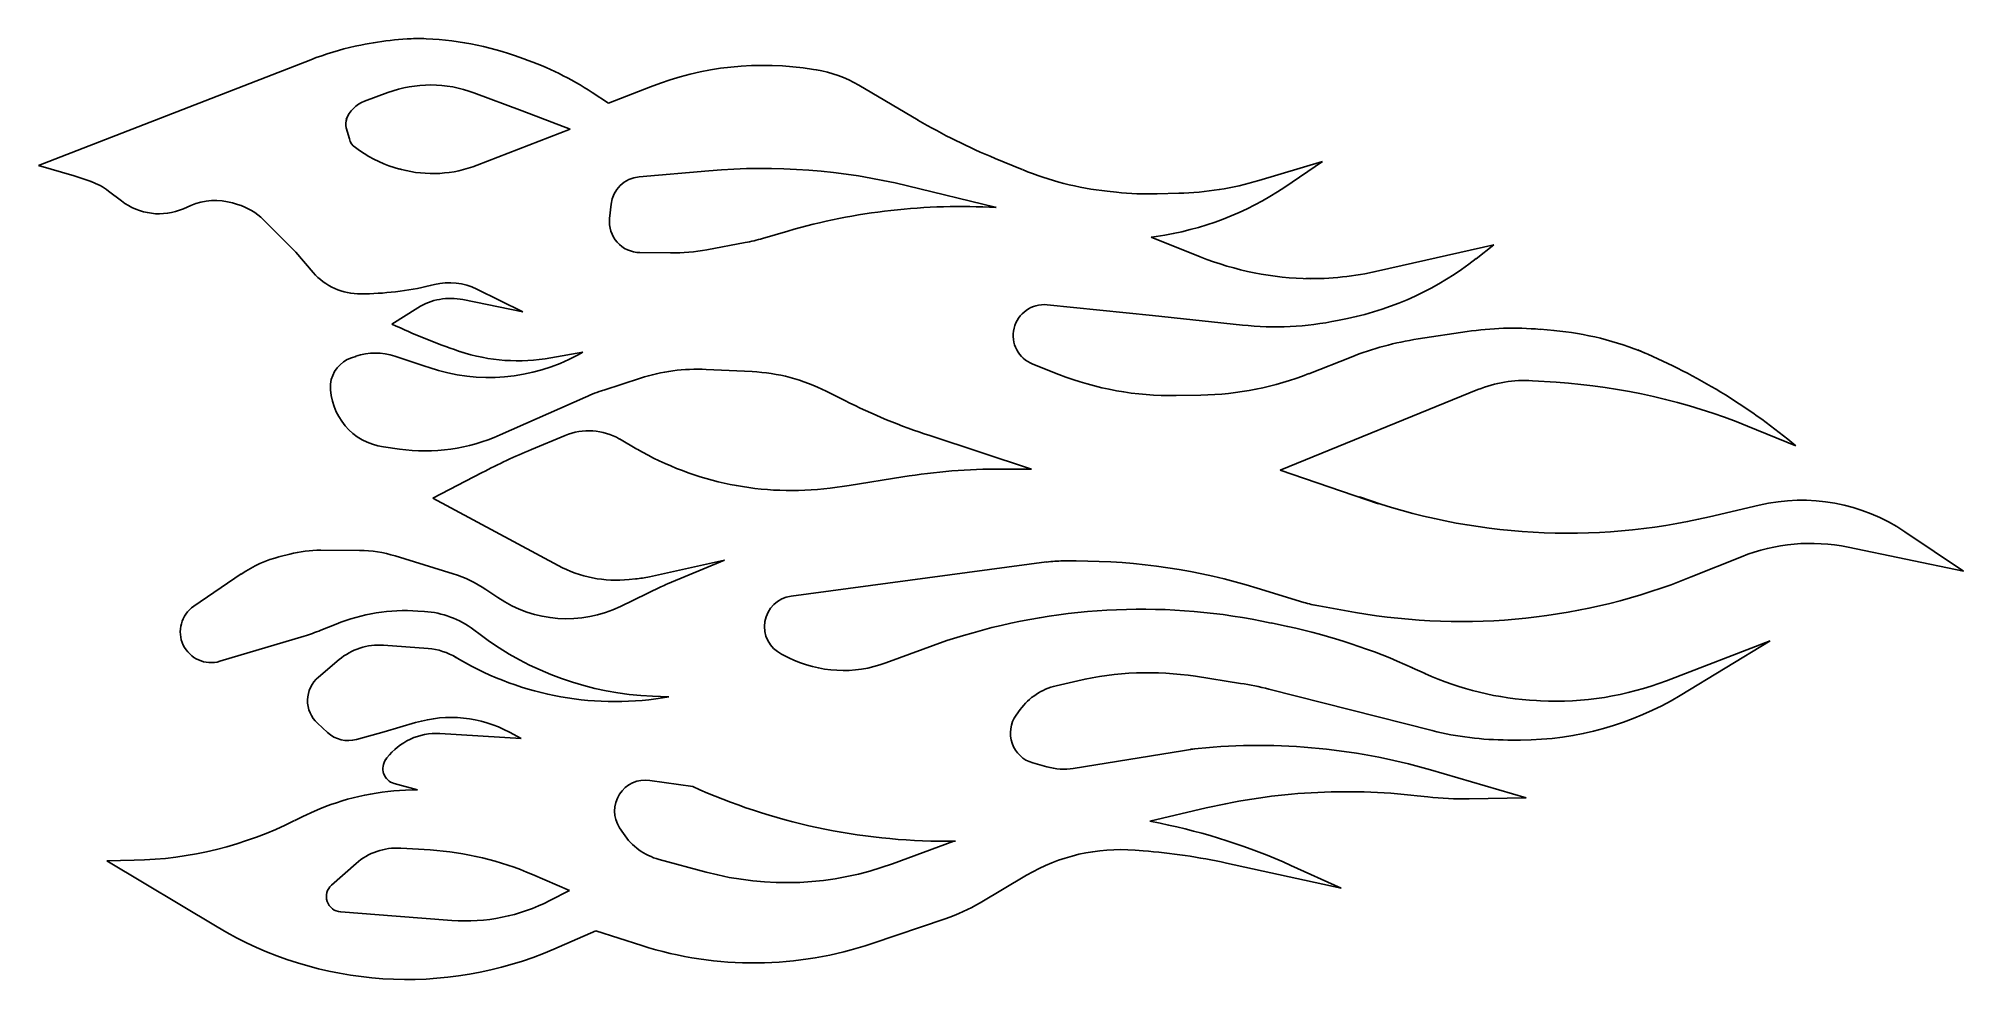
# Model space of a CAD drawing. Header units: metres. Extents: x 4.7 to 36, y 2.3 to 17.6.
import ezdxf

# ---------------------------------------------------------------- set-up
doc = ezdxf.new("R2010")
doc.units = ezdxf.units.M

msp = doc.modelspace()

# ---------------------------------------------------------------- linework, layer by layer
at = {"color": 10, "linetype": 'CONTINUOUS'}
for p, q in [((10.964, 17.567), (10.794, 17.567)), ((4.708, 15.507), (9.129, 17.223)), ((9.849, 17.442), (9.876, 17.447)), ((12.433, 17.291), (12.585, 17.238)), ((17.289, 17.065), (17.334, 17.058)), ((13.696, 16.69), (13.96, 16.516)), ((13.96, 16.516), (14.644, 16.785)), ((18.022, 16.809), (18.985, 16.243)), ((5.288, 15.338), (4.708, 15.507)), ((5.56, 15.245), (5.288, 15.338)), ((20.235, 15.622), (20.678, 15.439)), ((24.518, 15.262), (25.551, 15.571)), ((25.551, 15.571), (24.937, 15.157)), ((6.053, 14.931), (5.845, 15.091)), ((22.055, 15.089), (22.207, 15.073)), ((22.867, 15.046), (23.217, 15.055)), ((7.18, 14.857), (7.06, 14.805)), ((7.937, 14.875), (7.859, 14.898)), ((8.884, 14.099), (8.362, 14.622)), ((9.168, 13.77), (8.884, 14.099)), ((22.85, 14.354), (22.768, 14.342)), ((22.768, 14.342), (23.567, 14.024)), ((26.458, 13.795), (28.331, 14.221)), ((28.331, 14.221), (28.043, 13.994)), ((12.57, 13.13), (11.825, 13.499)), ((25.351, 13.67), (25.281, 13.67)), ((10.007, 13.424), (9.943, 13.423)), ((10.443, 12.934), (10.866, 13.199)), ((11.597, 13.33), (12.57, 13.13)), ((22.789, 13.074), (21.08, 13.245)), ((10.516, 12.9), (10.443, 12.934)), ((24.25, 12.917), (22.789, 13.074)), ((25.955, 13.023), (25.795, 12.99)), ((29.085, 12.848), (29.309, 12.828)), ((27.104, 12.691), (27.898, 12.811)), ((30.79, 12.463), (30.669, 12.514)), ((9.786, 12.384), (9.859, 12.409)), ((10.494, 12.41), (10.979, 12.249)), ((10.979, 12.249), (11.051, 12.228)), ((11.547, 12.488), (11.597, 12.472)), ((13.545, 12.479), (13.023, 12.385)), ((13.456, 12.431), (13.545, 12.479)), ((16.291, 12.162), (15.548, 12.198)), ((20.848, 12.282), (21.269, 12.117)), ((25.331, 12.128), (26.014, 12.398)), ((14.478, 12.055), (13.882, 11.863)), ((29.343, 11.988), (28.958, 12.013)), ((13.587, 11.749), (12.201, 11.133)), ((17.797, 11.692), (17.494, 11.845)), ((23.176, 11.773), (23.578, 11.78)), ((28.074, 11.869), (24.864, 10.561)), ((33.235, 10.959), (32.452, 11.277)), ((10.566, 10.903), (10.309, 10.939)), ((12.713, 10.9), (13.257, 11.126)), ((14.141, 11.068), (14.423, 10.904)), ((20.826, 10.581), (19.176, 11.123)), ((33.106, 11.064), (33.235, 10.959)), ((11.11, 10.105), (11.908, 10.523)), ((17.866, 10.311), (18.74, 10.453)), ((20.338, 10.581), (20.826, 10.581)), ((24.864, 10.561), (26.462, 10.017)), ((13.146, 9.013), (11.11, 10.105)), ((17.557, 10.272), (17.866, 10.311)), ((26.462, 10.017), (26.153, 10.128)), ((31.833, 9.805), (32.64, 9.995)), ((35.004, 9.564), (35.956, 8.923)), ((8.628, 9.16), (8.786, 9.2)), ((9.291, 9.262), (9.918, 9.259)), ((10.497, 9.17), (11.439, 8.88)), ((15.846, 9.101), (14.625, 8.833)), ((14.917, 8.715), (15.846, 9.101)), ((21.073, 9.072), (16.926, 8.519)), ((21.554, 9.089), (21.337, 9.089)), ((32.352, 9.157), (31.538, 8.829)), ((35.956, 8.923), (34.082, 9.311)), ((7.228, 8.353), (8, 8.877)), ((14.4, 8.797), (14.295, 8.786)), ((11.971, 8.625), (12.163, 8.495)), ((14.155, 8.351), (14.812, 8.668)), ((25.247, 8.416), (24.493, 8.648)), ((10.973, 8.269), (10.866, 8.276)), ((26.084, 8.254), (25.491, 8.358)), ((9.022, 7.87), (7.652, 7.46)), ((9.538, 8.064), (9.288, 7.963)), ((11.877, 7.893), (11.773, 7.971)), ((19.453, 7.798), (19.725, 7.88)), ((24.719, 8.082), (24.985, 8.024)), ((10.306, 7.72), (11.033, 7.668)), ((11.485, 7.522), (11.444, 7.547)), ((16.771, 7.575), (16.889, 7.517)), ((18.464, 7.434), (19.453, 7.798)), ((31.134, 7.145), (32.816, 7.79)), ((32.816, 7.79), (31.359, 6.907)), ((9.253, 7.205), (9.589, 7.488)), ((24.221, 7.102), (23.487, 7.217)), ((27.009, 7.356), (27.215, 7.262)), ((14.941, 6.882), (14.674, 6.894)), ((14.838, 6.866), (14.941, 6.882)), ((21.579, 7.145), (21.226, 7.062)), ((27.331, 6.336), (24.681, 7.008)), ((20.645, 6.677), (20.58, 6.587)), ((29.027, 6.822), (29.09, 6.819)), ((9.399, 6.305), (9.237, 6.454)), ((10.321, 6.313), (9.868, 6.191)), ((10.829, 6.465), (10.321, 6.313)), ((11.224, 6.287), (12.542, 6.206)), ((12.542, 6.206), (12.351, 6.309)), ((21.506, 5.723), (23.481, 6.041)), ((23.481, 6.041), (23.41, 6.033)), ((28.767, 6.183), (28.56, 6.183)), ((10.348, 5.869), (10.364, 5.891)), ((20.849, 5.812), (21.076, 5.748)), ((27.304, 5.697), (28.856, 5.246)), ((10.859, 5.374), (10.481, 5.478)), ((10.664, 5.367), (10.859, 5.374)), ((8.998, 4.944), (9.189, 5.028)), ((23.663, 5.08), (22.749, 4.865)), ((27.259, 5.259), (27.09, 5.279)), ((28.856, 5.246), (27.931, 5.228)), ((8.866, 4.877), (8.998, 4.944)), ((22.749, 4.865), (22.914, 4.832)), ((22.64, 4.385), (22.508, 4.396)), ((5.817, 4.224), (6.26, 4.231)), ((7.607, 3.15), (5.817, 4.224)), ((25.854, 3.778), (23.992, 4.185)), ((25.038, 4.146), (25.854, 3.778)), ((20.746, 3.988), (19.992, 3.542)), ((19.428, 3.283), (18.241, 2.882)), ((13.755, 3.084), (13.071, 2.788)), ((14.5, 2.847), (13.755, 3.084))]:
    msp.add_line(p, q, dxfattribs=at)
at = {"color": 13, "linetype": 'CONTINUOUS'}
for p, q in [((15.329, 5.426), (14.632, 5.528)), ((15.445, 5.375), (15.329, 5.426)), ((14.141, 4.76), (14.204, 4.664)), ((11.064, 4.398), (10.588, 4.428)), ((18.57, 4.175), (19.567, 4.541)), ((19.567, 4.541), (19.593, 4.542)), ((9.863, 4.18), (9.466, 3.829)), ((14.781, 4.245), (15.545, 4.04)), ((13.328, 3.741), (12.729, 3.999)), ((13.009, 3.577), (13.328, 3.741)), ((9.613, 3.392), (10.514, 3.324)), ((10.514, 3.324), (11.415, 3.256))]:
    msp.add_line(p, q, dxfattribs=at)
at = {"color": 10, "linetype": 'CONTINUOUS'}
for centre, radius, start, end in [((10.964, 12.567), 5, 90, 102.5743), ((10.794, 12.567), 5, 70.8551, 90), ((10.938, 12.562), 5, 102.5743, 111.2119), ((10.945, 12.515), 5, 56.6235, 70.8551), ((16.475, 12.132), 5, 80.6295, 111.4871), ((17.009, 15.085), 2, 59.566, 80.6295), ((24.05, 24.866), 10, 239.566, 247.5733), ((22.586, 20.061), 5, 247.5733, 263.9084), ((5.235, 14.299), 1, 52.4003, 71.0659), ((22.738, 20.045), 5, 263.9084, 271.4804), ((22.144, 19.304), 5, 278.1244, 303.964), ((23.088, 20.054), 5, 271.4804, 286.615), ((6.664, 15.723), 1, 232.4003, 293.3496), ((7.576, 13.939), 1, 73.5624, 113.3496), ((7.654, 13.916), 1, 44.9548, 73.5624), ((9.925, 14.423), 1, 220.7717, 271.0044), ((25.418, 18.669), 5, 248.2817, 269.2338), ((25.348, 18.67), 5, 269.2338, 282.8313), ((24.947, 17.921), 5, 281.6354, 308.2559), ((9.919, 18.423), 5, 271.0044, 284.0953), ((11.38, 12.604), 1, 63.5738, 104.1114), ((11.396, 12.35), 1, 78.3621, 121.9871), ((21.03, 12.748), 0.5, 84.2935, 248.6045), ((14.736, 21.966), 10, 245.0373, 251.7065), ((24.787, 17.888), 5, 263.8349, 281.6354), ((28.644, 7.867), 5, 84.9426, 98.5821), ((28.868, 7.847), 5, 67.3946, 84.9426), ((27.85, 7.747), 5, 98.5821, 111.5432), ((26.825, 3.282), 10, 51.0923, 67.3946), ((9.946, 11.911), 0.5, 108.6456, 174.5025), ((10.178, 11.462), 1, 71.5772, 108.6456), ((12.022, 15.066), 3, 251.1102, 298.5536), ((12.488, 15.337), 3, 251.7065, 280.2612), ((15.402, 9.201), 3, 87.2093, 107.9442), ((10.448, 11.929), 1, 178.3003, 262.0384), ((16.145, 9.165), 3, 63.2766, 87.2093), ((23.093, 16.772), 5, 248.6045, 270.9489), ((23.495, 16.779), 5, 270.9489, 291.5432), ((28.828, 10.017), 2, 86.2874, 112.1761), ((28.696, 2.009), 10, 67.937, 86.2874), ((14.806, 9.008), 3, 107.9442, 113.9838), ((22.293, 20.624), 10, 243.2766, 251.834), ((10.981, 13.874), 3, 262.0384, 293.9838), ((13.64, 10.202), 1, 59.9512, 112.5465), ((16.547, 1.664), 10, 112.5465, 117.6386), ((16.927, 15.232), 5, 239.9512, 277.2318), ((20.338, 0.581), 10, 90, 99.194), ((29.538, 19.538), 10, 250.2141, 283.2673), ((33.329, 7.075), 3, 56.0514, 103.2673), ((9.123, 7.222), 2, 104.3372, 124.1581), ((9.281, 7.262), 2, 89.7137, 104.3372), ((9.908, 7.259), 2, 72.8616, 89.7137), ((21.337, 7.089), 2, 90, 97.5893), ((21.554, -0.911), 10, 72.9087, 90), ((33.473, 6.374), 3, 78.283, 111.9293), ((10.85, 6.969), 2, 55.9044, 72.8616), ((14.091, 10.776), 2, 241.7909, 275.8431), ((14.196, 10.786), 2, 275.8431, 282.3775), ((27.803, 18.105), 10, 260.1027, 291.9293), ((13.284, 10.151), 2, 235.9044, 295.8208), ((15.683, 6.868), 2, 112.5189, 115.8208), ((16.992, 8.024), 0.5, 97.5893, 243.7748), ((7.509, 7.939), 0.5, 124.1581, 286.6431), ((10.663, 5.283), 3, 86.1111, 112.0317), ((10.871, 6.773), 1.5, 53.059, 86.1111), ((22.612, -1.694), 10, 77.8369, 106.7786), ((25.835, 10.328), 2, 252.9087, 260.1027), ((8.163, 10.744), 3, 286.6431, 292.0317), ((14.882, 11.889), 5, 233.059, 267.6157), ((22.879, -1.751), 10, 65.6046, 77.8369), ((10.233, 6.723), 1, 85.8491, 130.1233), ((10.961, 6.67), 1, 58.4107, 85.8491), ((14.064, 11.806), 5, 238.4107, 278.9045), ((17.773, 9.311), 2, 243.7748, 290.2116), ((9.575, 6.822), 0.5, 130.1233, 227.4398), ((22.717, 2.276), 5, 81.1416, 103.1635), ((29.28, 11.816), 5, 245.6046, 267.1004), ((21.454, 6.089), 1, 103.1635, 143.9533), ((23.451, 2.162), 5, 75.7683, 81.1416), ((28.767, 11.183), 5, 270, 301.2257), ((29.342, 11.813), 5, 267.1004, 290.9985), ((20.984, 6.293), 0.5, 143.9533, 254.302), ((9.738, 6.673), 0.5, 227.4398, 285.1542), ((11.162, 5.289), 1, 86.4769, 142.9779), ((11.401, 4.549), 2, 61.6415, 106.6339), ((28.56, 11.183), 5, 255.7683, 270), ((24.513, -3.905), 10, 73.7956, 96.3357), ((10.547, 5.719), 0.25, 142.9779, 254.6613), ((21.347, 6.71), 1, 254.302, 279.156), ((10.806, 1.37), 4, 92.0439, 113.8451), ((25.948, -4.656), 10, 83.4419, 103.2073), ((27.83, 10.227), 5, 263.4419, 271.1516), ((6.157, 10.231), 6, 270.987, 296.838), ((20.925, -4.968), 10, 65.7107, 78.5259), ((22.273, 1.405), 3, 85.506, 120.5821), ((21.856, -5.584), 10, 77.6694, 85.506), ((18.466, 6.125), 3, 288.6994, 300.5821), ((10.692, 8.296), 6, 239.0542, 293.3593), ((16.318, 8.565), 6, 252.3616, 288.6994)]:
    msp.add_arc(centre, radius, start, end, dxfattribs=at)
at = {"color": 13, "linetype": 'CONTINUOUS'}
for centre, radius, start, end in [((14.56, 5.033), 0.5, 81.6907, 213.1819), ((19.445, 14.54), 10, 246.4236, 258.6348), ((19.445, 14.54), 10, 258.6348, 270.8461), ((10.525, 3.43), 1, 86.3811, 131.4763), ((10.748, -0.592), 5, 66.6593, 86.3811), ((15.041, 5.211), 1, 213.1819, 254.9295), ((16.845, 8.868), 5, 254.9295, 290.1811), ((9.631, 3.641), 0.25, 131.4763, 265.6708), ((11.641, 6.247), 3, 265.6708, 297.1332)]:
    msp.add_arc(centre, radius, start, end, dxfattribs=at)
at = {"layer": '1', "color": 13, "linetype": 'CONTINUOUS'}
for p, q in [((10.379, 16.689), (10, 16.549)), ((12.557, 16.392), (11.776, 16.685)), ((9.704, 16.253), (9.71, 16.269)), ((13.338, 16.098), (12.557, 16.392)), ((9.704, 16.116), (9.754, 15.937)), ((11.831, 15.512), (13.338, 16.098)), ((9.851, 15.799), (9.921, 15.75)), ((10.566, 15.45), (10.598, 15.441)), ((15.591, 15.421), (14.458, 15.323)), ((20.237, 14.832), (18.813, 15.177)), ((14.004, 14.878), (13.979, 14.646)), ((20.252, 14.823), (20.237, 14.832)), ((16.463, 14.323), (16.871, 14.442)), ((14.47, 14.093), (14.969, 14.087)), ((15.559, 14.139), (16.181, 14.256))]:
    msp.add_line(p, q, dxfattribs=at)
for centre, radius, start, end in [((11.072, 14.813), 2, 69.3899, 110.2978), ((9.945, 16.183), 0.25, 159.8163, 195.583), ((10.173, 16.08), 0.5, 110.2978, 159.8163), ((9.995, 16.004), 0.25, 195.583, 234.8304), ((11.073, 17.384), 2, 234.8304, 255.2949), ((11.106, 17.376), 2, 255.2949, 291.2468), ((14.501, 14.825), 0.5, 94.9662, 173.9232), ((16.457, 5.459), 10, 76.3742, 94.9662), ((19.664, 4.84), 10, 96.424, 106.2164), ((19.664, 4.84), 10, 86.6315, 96.424), ((14.476, 14.593), 0.5, 173.9232, 269.3343), ((15.003, 17.087), 3, 269.3343, 280.6775), ((15.625, 17.204), 3, 280.6775, 286.2164)]:
    msp.add_arc(centre, radius, start, end, dxfattribs=at)

doc.saveas('drawing.dxf')
